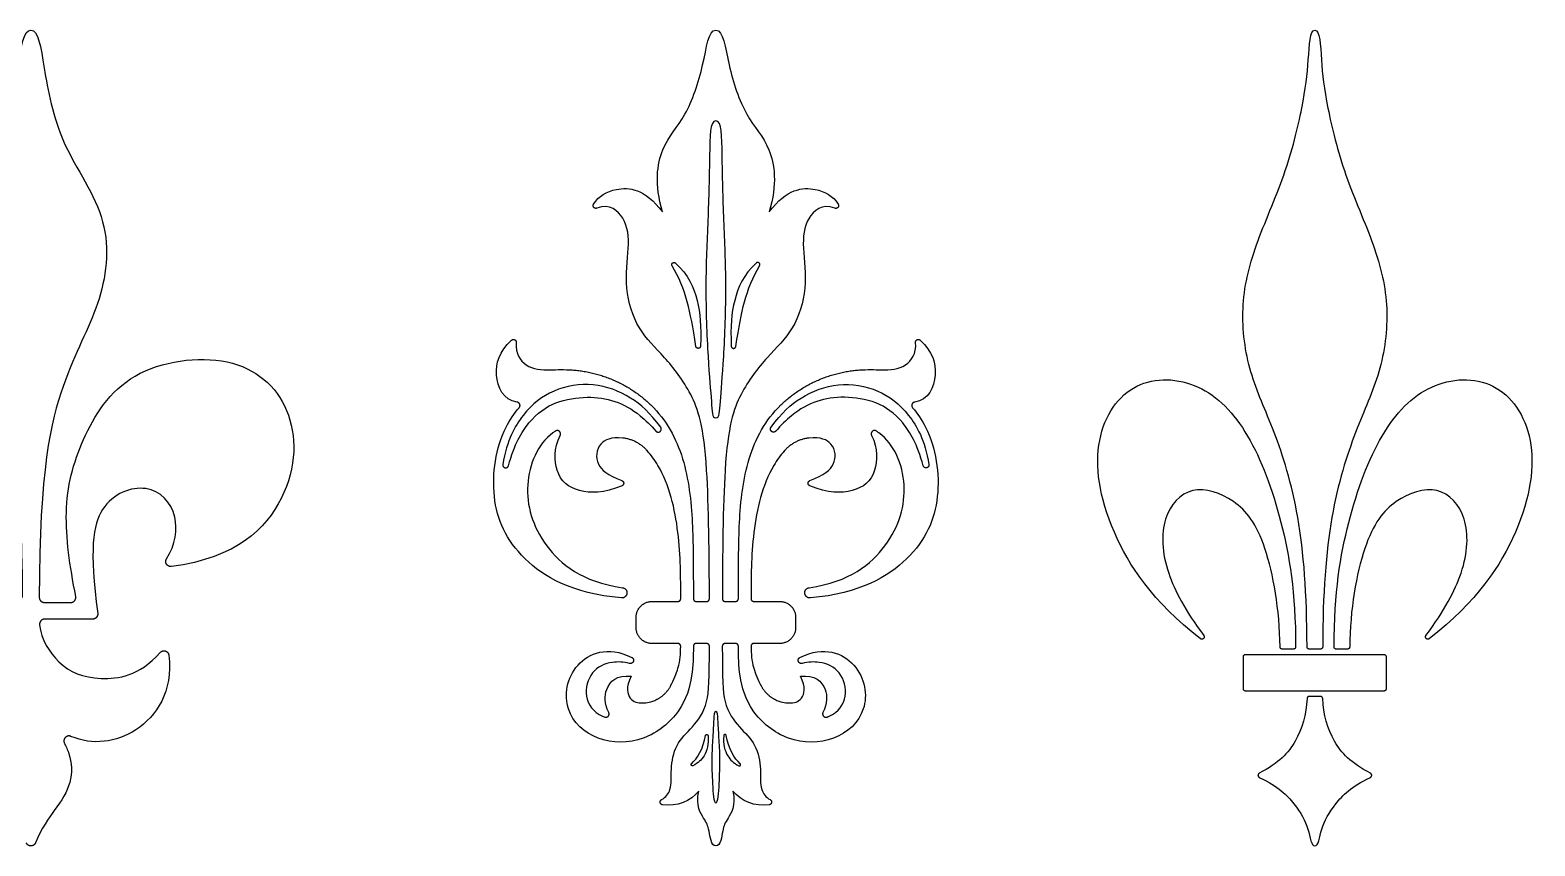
# Model space of a CAD drawing. Header units: millimetres. Extents: x -91 to 89, y -112 to 99.
# Drawn here: x 0.2 to 88.8, y 51 to 99.1 of the extents above; entities that cross this region are included whole.
import ezdxf

# ---------------------------------------------------------------- set-up
doc = ezdxf.new("R2010")
doc.units = ezdxf.units.MM
doc.header["$MEASUREMENT"] = 0
doc.layers.add('Layer 03', color=5, linetype='Continuous')

msp = doc.modelspace()

# ---------------------------------------------------------------- linework, layer by layer
at = {"layer": 'Layer 03'}
for p, q in [((0.987, 65.34), (2.551, 65.34)), ((36.773, 65.397), (38.3, 65.397)), ((39.367, 65.397), (39.989, 65.397)), ((41.073, 65.397), (41.695, 65.397)), ((42.762, 65.397), (44.289, 65.397)), ((3.837, 64.354), (1.004, 64.354)), ((35.833, 63.858), (35.833, 64.458)), ((45.228, 64.458), (45.228, 63.858)), ((38.299, 62.918), (36.773, 62.918)), ((39.99, 62.918), (39.367, 62.918)), ((41.695, 62.918), (41.072, 62.918)), ((44.289, 62.918), (42.763, 62.918)), ((71.59, 60.251), (71.59, 62.138)), ((71.725, 62.273), (79.863, 62.273)), ((74.536, 62.588), (73.883, 62.588)), ((76.127, 62.588), (75.475, 62.588)), ((77.719, 62.588), (77.067, 62.588)), ((79.998, 62.138), (79.998, 60.251)), ((79.863, 60.116), (71.725, 60.116)), ((76.129, 59.801), (75.474, 59.801))]:
    msp.add_line(p, q, dxfattribs=at)
for points, knots in [([(-0.295, 65.637), (-0.303, 73.156), (-1.641, 78.848), (-3.995, 82.744), (-4.706, 87.881), (-1.347, 92.38), (-0.523, 97.131), (-0.231, 99.066), (0.198, 99.066)], [180.908407, 180.908407, 180.908407, 180.908407, 182.127712, 183.354524, 184.581337, 185.808149, 187.034961, 188.261773, 188.261773, 188.261773, 188.261773]), ([(0.198, 99.066), (0.627, 99.066), (0.919, 97.131), (1.743, 92.38), (5.102, 87.881), (4.391, 82.744), (2.038, 78.848), (0.7, 73.156), (0.692, 65.637)], [188.261773, 188.261773, 188.261773, 188.261773, 189.488585, 190.715398, 191.94221, 193.169022, 194.395835, 195.615139, 195.615139, 195.615139, 195.615139]), ([(37.388, 88.347), (36.908, 89.998), (37.228, 92.341), (38.789, 93.821), (39.88, 97.042), (40.093, 99.066), (40.531, 99.066)], [840.55173, 840.55173, 840.55173, 840.55173, 841.679598, 842.807465, 843.935333, 845.063201, 845.063201, 845.063201, 845.063201]), ([(40.531, 99.066), (40.968, 99.066), (41.181, 97.042), (42.273, 93.821), (43.834, 92.341), (44.153, 89.998), (43.674, 88.347)], [845.063201, 845.063201, 845.063201, 845.063201, 846.191068, 847.318936, 848.446803, 849.574671, 849.574671, 849.574671, 849.574671]), ([(75.34, 62.723), (75.335, 65.876), (74.96, 70.778), (73.394, 75.654), (71.87, 78.792), (71.342, 82.699), (72.189, 86.314), (74.118, 90.511), (75.153, 94.748), (75.455, 97.299), (75.499, 99.066), (75.801, 99.066)], [120.718693, 120.718693, 120.718693, 120.718693, 122.580079, 124.467885, 126.355692, 128.243498, 130.131304, 132.01911, 133.906917, 135.794723, 137.682529, 137.682529, 137.682529, 137.682529]), ([(75.801, 99.066), (76.104, 99.066), (76.147, 97.299), (76.449, 94.748), (77.484, 90.511), (79.414, 86.314), (80.26, 82.699), (79.733, 78.792), (78.208, 75.654), (76.642, 70.778), (76.267, 65.876), (76.262, 62.723)], [137.682529, 137.682529, 137.682529, 137.682529, 139.570335, 141.458142, 143.345948, 145.233754, 147.12156, 149.009367, 150.897173, 152.784979, 154.646365, 154.646365, 154.646365, 154.646365]), ([(40.531, 76.209), (40.756, 76.209), (40.756, 76.951), (41.006, 79.478), (41.181, 84.194), (40.987, 87.761), (40.885, 91.922), (40.885, 93.717), (40.531, 93.717)], [33.737634, 33.737634, 33.737634, 33.737634, 34.862222, 35.98681, 37.111398, 38.235986, 39.360573, 40.485161, 40.485161, 40.485161, 40.485161]), ([(33.33, 88.805), (33.641, 89.301), (34.67, 89.884), (36.349, 89.732), (37.388, 88.347)], [838.630015, 838.630015, 838.630015, 838.630015, 839.480447, 840.55173, 840.55173, 840.55173, 840.55173]), ([(43.674, 88.347), (44.713, 89.732), (46.392, 89.884), (47.421, 89.301), (47.732, 88.805)], [849.574671, 849.574671, 849.574671, 849.574671, 850.645954, 851.496386, 851.496386, 851.496386, 851.496386]), ([(40.15, 65.559), (40.144, 68.024), (40.08, 74.962), (39.165, 77.725), (37.491, 79.871), (35.898, 81.358), (35.096, 83.859), (35.455, 86.34), (35.317, 87.934), (34.304, 88.856), (33.521, 88.569)], [830.2919, 830.2919, 830.2919, 830.2919, 831.131229, 832.202518, 833.273808, 834.345098, 835.416387, 836.487677, 837.558967, 838.480957, 838.480957, 838.480957, 838.480957]), ([(47.54, 88.569), (46.758, 88.856), (45.745, 87.934), (45.606, 86.34), (45.965, 83.859), (45.163, 81.358), (43.571, 79.871), (41.896, 77.725), (40.982, 74.962), (40.918, 68.024), (40.912, 65.559)], [851.645444, 851.645444, 851.645444, 851.645444, 852.567434, 853.638724, 854.710013, 855.781303, 856.852593, 857.923883, 858.995173, 859.834501, 859.834501, 859.834501, 859.834501]), ([(39.355, 80.425), (39.174, 81.583), (38.91, 83.092), (38.364, 84.512), (37.958, 85.174)], [19.522538, 19.522538, 19.522538, 19.522538, 20.466248, 21.433121, 21.433121, 21.433121, 21.433121]), ([(38.154, 85.338), (38.901, 84.67), (39.565, 83.088), (39.674, 81.64), (39.625, 80.441)], [21.570495, 21.570495, 21.570495, 21.570495, 22.604293, 23.662579, 23.662579, 23.662579, 23.662579]), ([(42.908, 85.338), (42.16, 84.67), (41.497, 83.088), (41.388, 81.64), (41.436, 80.441)], [17.280995, 17.280995, 17.280995, 17.280995, 18.314793, 19.373079, 19.373079, 19.373079, 19.373079]), ([(41.707, 80.425), (41.887, 81.583), (42.152, 83.092), (42.697, 84.512), (43.104, 85.174)], [19.522538, 19.522538, 19.522538, 19.522538, 20.466248, 21.433121, 21.433121, 21.433121, 21.433121]), ([(28.83, 77.138), (28, 77.26), (27.346, 78.803), (27.775, 80.102), (28.499, 80.792)], [964.3945, 964.3945, 964.3945, 964.3945, 965.365494, 966.342394, 966.342394, 966.342394, 966.342394]), ([(28.771, 80.662), (28.713, 79.995), (29.379, 79.078), (30.594, 79.026), (31.609, 79.071), (32.071, 79.038)], [966.48754, 966.48754, 966.48754, 966.48754, 967.106174, 967.850683, 968.380621, 968.380621, 968.380621, 968.380621]), ([(48.991, 79.038), (49.452, 79.071), (50.468, 79.026), (51.683, 79.078), (52.349, 79.995), (52.291, 80.662)], [866.923653, 866.923653, 866.923653, 866.923653, 867.453591, 868.1981, 868.816734, 868.816734, 868.816734, 868.816734]), ([(52.562, 80.792), (53.287, 80.102), (53.716, 78.803), (53.062, 77.26), (52.232, 77.138)], [868.96188, 868.96188, 868.96188, 868.96188, 869.93878, 870.909774, 870.909774, 870.909774, 870.909774]), ([(2.841, 65.694), (2.487, 67.494), (1.998, 70.94), (3.026, 74.874), (5.705, 79.255), (12.235, 80.184), (15.857, 77.057), (15.87, 71.564), (12.337, 67.953), (8.474, 67.454)], [196.132287, 196.132287, 196.132287, 196.132287, 197.305379, 198.554776, 199.804173, 201.05357, 202.302967, 203.552365, 204.735084, 204.735084, 204.735084, 204.735084]), ([(37.284, 75.663), (36.658, 76.513), (35.495, 77.555), (33.36, 78.367), (30.875, 77.954), (29.208, 76.63), (28.227, 74.93), (27.988, 73.464)], [34.078826, 34.078826, 34.078826, 34.078826, 35.004906, 36.049437, 37.093967, 38.138498, 39.078384, 39.078384, 39.078384, 39.078384]), ([(43.778, 75.663), (44.404, 76.513), (45.567, 77.555), (47.702, 78.367), (50.187, 77.954), (51.854, 76.63), (52.834, 74.93), (53.074, 73.464)], [34.078826, 34.078826, 34.078826, 34.078826, 35.004906, 36.049436, 37.093967, 38.138497, 39.078384, 39.078384, 39.078384, 39.078384]), ([(69.066, 63.2), (66.237, 65.378), (63.312, 69.886), (62.601, 75.221), (65.049, 78.697), (69.122, 78.488), (71.992, 75.526), (73.943, 70.291), (74.661, 65.943), (74.671, 62.724)], [124.030683, 124.030683, 124.030683, 124.030683, 126.526358, 129.231853, 131.937348, 134.642842, 137.348337, 140.053832, 142.722117, 142.722117, 142.722117, 142.722117]), ([(76.932, 62.724), (76.941, 65.943), (77.66, 70.291), (79.61, 75.526), (82.48, 78.488), (86.553, 78.697), (89.001, 75.221), (88.291, 69.886), (85.365, 65.378), (82.537, 63.2)], [120.092262, 120.092262, 120.092262, 120.092262, 122.760547, 125.466042, 128.171537, 130.877031, 133.582526, 136.288021, 138.783695, 138.783695, 138.783695, 138.783695]), ([(28.318, 73.391), (28.677, 74.681), (29.542, 76.171), (31.043, 77.233), (33.006, 77.513), (34.602, 77.276), (35.895, 76.573), (36.709, 75.765), (36.999, 75.435)], [39.269428, 39.269428, 39.269428, 39.269428, 39.980666, 40.774219, 41.567772, 42.361324, 43.154877, 43.666694, 43.666694, 43.666694, 43.666694]), ([(52.744, 73.391), (52.385, 74.681), (51.519, 76.171), (50.019, 77.233), (48.056, 77.513), (46.46, 77.276), (45.167, 76.573), (44.353, 75.765), (44.062, 75.435)], [39.269428, 39.269428, 39.269428, 39.269428, 39.980666, 40.774219, 41.567772, 42.361324, 43.154877, 43.666694, 43.666694, 43.666694, 43.666694]), ([(34.966, 65.604), (32.036, 65.872), (28.66, 67.881), (27.117, 71.414), (27.647, 74.966), (28.65, 76.47), (28.95, 76.813)], [959.686839, 959.686839, 959.686839, 959.686839, 961.001062, 962.3801, 963.759137, 964.237037, 964.237037, 964.237037, 964.237037]), ([(36.706, 76.973), (37.156, 76.539), (38.3, 75.019), (39.116, 72.033), (39.205, 68.081), (39.206, 66.363), (39.206, 65.558)], [970.309909, 970.309909, 970.309909, 970.309909, 970.987758, 972.366796, 973.745833, 975.049585, 975.049585, 975.049585, 975.049585]), ([(41.856, 65.558), (41.856, 66.363), (41.857, 68.081), (41.946, 72.033), (42.762, 75.019), (43.906, 76.539), (44.356, 76.973)], [860.254689, 860.254689, 860.254689, 860.254689, 861.558441, 862.937478, 864.316516, 864.994365, 864.994365, 864.994365, 864.994365]), ([(52.112, 76.813), (52.411, 76.47), (53.415, 74.966), (53.944, 71.414), (52.402, 67.881), (49.026, 65.872), (46.096, 65.604)], [871.067236, 871.067236, 871.067236, 871.067236, 871.545137, 872.924174, 874.303212, 875.617435, 875.617435, 875.617435, 875.617435]), ([(31.08, 75.437), (31.029, 75.404), (30.058, 74.74), (29.03, 72.279), (30.044, 68.683), (32.631, 66.563), (35.038, 66.208)], [955.975109, 955.975109, 955.975109, 955.975109, 956.036788, 957.158863, 958.280938, 959.336698, 959.336698, 959.336698, 959.336698]), ([(46.024, 66.208), (48.43, 66.563), (51.017, 68.683), (52.032, 72.279), (51.004, 74.74), (50.033, 75.404), (49.981, 75.437)], [875.967576, 875.967576, 875.967576, 875.967576, 877.023336, 878.145411, 879.267486, 879.329165, 879.329165, 879.329165, 879.329165]), ([(35.007, 72.216), (33.936, 71.746), (32.217, 71.797), (31.052, 72.744), (30.981, 74.415), (31.363, 75.183)], [953.040194, 953.040194, 953.040194, 953.040194, 953.954095, 954.968372, 955.784009, 955.784009, 955.784009, 955.784009]), ([(35.051, 75.023), (34.353, 75.097), (33.49, 74.677), (33.412, 73.479), (34.127, 72.831), (34.998, 72.514)], [950.924156, 950.924156, 950.924156, 950.924156, 951.481427, 952.233101, 952.897432, 952.897432, 952.897432, 952.897432]), ([(46.064, 72.514), (46.934, 72.831), (47.65, 73.479), (47.572, 74.677), (46.709, 75.097), (46.011, 75.023)], [882.406842, 882.406842, 882.406842, 882.406842, 883.071173, 883.822847, 884.380118, 884.380118, 884.380118, 884.380118]), ([(49.699, 75.183), (50.081, 74.415), (50.01, 72.744), (48.845, 71.797), (47.126, 71.746), (46.055, 72.216)], [879.520265, 879.520265, 879.520265, 879.520265, 880.335902, 881.350179, 882.26408, 882.26408, 882.26408, 882.26408]), ([(38.461, 65.558), (38.461, 65.59), (38.461, 66.699), (38.461, 69.421), (37.701, 72.671), (36.721, 74.017), (36.487, 74.282)], [947.720013, 947.720013, 947.720013, 947.720013, 947.753514, 948.875589, 949.997664, 950.307793, 950.307793, 950.307793, 950.307793]), ([(44.574, 74.282), (44.341, 74.017), (43.361, 72.671), (42.601, 69.421), (42.601, 66.699), (42.601, 65.59), (42.601, 65.558)], [884.99648, 884.99648, 884.99648, 884.99648, 885.30661, 886.428685, 887.55076, 887.584261, 887.584261, 887.584261, 887.584261]), ([(8.186, 67.905), (8.718, 68.754), (8.993, 70.711), (7.172, 72.575), (4.004, 71.374), (3.651, 68.47), (4.13, 64.687)], [204.870615, 204.870615, 204.870615, 204.870615, 205.617248, 206.518908, 207.420568, 208.296954, 208.296954, 208.296954, 208.296954]), ([(73.749, 62.722), (73.733, 64.9), (72.957, 69.252), (71.166, 71.508), (68.452, 72.391), (66.701, 70.475), (66.821, 67.333), (68.171, 64.874), (69.257, 63.386)], [113.306317, 113.306317, 113.306317, 113.306317, 115.076153, 116.882274, 118.688395, 120.494516, 122.300638, 123.859225, 123.859225, 123.859225, 123.859225]), ([(82.345, 63.386), (83.431, 64.874), (84.781, 67.333), (84.902, 70.475), (83.151, 72.391), (80.436, 71.508), (78.646, 69.252), (77.869, 64.9), (77.854, 62.722)], [138.955153, 138.955153, 138.955153, 138.955153, 140.51374, 142.319862, 144.125983, 145.932104, 147.738226, 149.508061, 149.508061, 149.508061, 149.508061]), ([(0.71, 64.024), (0.809, 63.16), (1.816, 61.491), (3.939, 60.637), (6.571, 60.988), (7.807, 62.387)], [209.074045, 209.074045, 209.074045, 209.074045, 209.731943, 210.472597, 211.140559, 211.140559, 211.140559, 211.140559]), ([(8.323, 62.226), (8.575, 60.08), (6.688, 57.273), (3.834, 56.901), (2.554, 57.446)], [157.968094, 157.968094, 157.968094, 157.968094, 159.030119, 160.032527, 160.032527, 160.032527, 160.032527]), ([(39.206, 62.758), (39.205, 62.144), (39.181, 60.967), (38.592, 58.901), (36.376, 57.019), (33.441, 57.052), (31.447, 58.852), (31.864, 61.833), (34.146, 62.811), (35.578, 62.101)], [926.5098, 926.5098, 926.5098, 926.5098, 927.718634, 929.097671, 930.476708, 931.855746, 933.234783, 934.613821, 935.890124, 935.890124, 935.890124, 935.890124]), ([(37.336, 53.717), (37.603, 53.855), (37.978, 54.424), (37.836, 55.444), (38.122, 57.005), (39.155, 57.953), (40.108, 59.203), (40.149, 60.865), (40.151, 62.757)], [920.182856, 920.182856, 920.182856, 920.182856, 920.871925, 921.943215, 923.014504, 924.085794, 925.157084, 926.089255, 926.089255, 926.089255, 926.089255]), ([(37.867, 60.42), (38.057, 60.776), (38.412, 61.641), (38.455, 62.293), (38.46, 62.756)], [943.50622, 943.50622, 943.50622, 943.50622, 944.166458, 945.069902, 945.069902, 945.069902, 945.069902]), ([(40.911, 62.757), (40.913, 60.865), (40.954, 59.203), (41.907, 57.953), (42.94, 57.005), (43.226, 55.444), (43.084, 54.424), (43.459, 53.855), (43.725, 53.717)], [909.215019, 909.215019, 909.215019, 909.215019, 910.14719, 911.21848, 912.28977, 913.361059, 914.432349, 915.121418, 915.121418, 915.121418, 915.121418]), ([(45.484, 62.101), (46.916, 62.811), (49.198, 61.833), (49.614, 58.852), (47.621, 57.052), (44.686, 57.019), (42.47, 58.901), (41.881, 60.967), (41.857, 62.144), (41.856, 62.758)], [899.414149, 899.414149, 899.414149, 899.414149, 900.690453, 902.06949, 903.448528, 904.827565, 906.206603, 907.58564, 908.794474, 908.794474, 908.794474, 908.794474]), ([(42.602, 62.756), (42.607, 62.293), (42.65, 61.641), (43.004, 60.776), (43.195, 60.42)], [890.234372, 890.234372, 890.234372, 890.234372, 891.137816, 891.798054, 891.798054, 891.798054, 891.798054]), ([(35.449, 61.745), (35.084, 61.834), (34.249, 61.87), (33.131, 61.343), (32.692, 59.768), (33.326, 58.846), (33.94, 58.6), (33.984, 58.584)], [936.096841, 936.096841, 936.096841, 936.096841, 936.820682, 937.942757, 939.064833, 940.186908, 940.271774, 940.271774, 940.271774, 940.271774]), ([(47.078, 58.584), (47.122, 58.6), (47.736, 58.846), (48.369, 59.768), (47.93, 61.343), (46.812, 61.87), (45.978, 61.834), (45.613, 61.745)], [895.0325, 895.0325, 895.0325, 895.0325, 895.117366, 896.239441, 897.361516, 898.483592, 899.207433, 899.207433, 899.207433, 899.207433]), ([(34.226, 58.852), (33.966, 59.39), (33.943, 60.371), (34.699, 61.083), (35.549, 60.984)], [940.443642, 940.443642, 940.443642, 940.443642, 941.046333, 941.787381, 941.787381, 941.787381, 941.787381]), ([(35.549, 60.984), (35.209, 60.343), (35.424, 59.518), (36.086, 59.37), (36.714, 59.449), (37.064, 59.63)], [941.787381, 941.787381, 941.787381, 941.787381, 942.268403, 942.749426, 943.080248, 943.080248, 943.080248, 943.080248]), ([(43.997, 59.63), (44.348, 59.449), (44.976, 59.37), (45.638, 59.518), (45.853, 60.343), (45.512, 60.984)], [892.224026, 892.224026, 892.224026, 892.224026, 892.554848, 893.035871, 893.516893, 893.516893, 893.516893, 893.516893]), ([(45.512, 60.984), (46.363, 61.083), (47.119, 60.371), (47.096, 59.39), (46.836, 58.852)], [893.516893, 893.516893, 893.516893, 893.516893, 894.257941, 894.860632, 894.860632, 894.860632, 894.860632]), ([(75.339, 59.669), (75.315, 58.747), (74.78, 57.032), (73.7, 55.893), (72.524, 55.27)], [52.110627, 52.110627, 52.110627, 52.110627, 53.384509, 54.634819, 54.634819, 54.634819, 54.634819]), ([(79.078, 55.27), (77.902, 55.893), (76.822, 57.032), (76.287, 58.747), (76.264, 59.669)], [60.036704, 60.036704, 60.036704, 60.036704, 61.287015, 62.560896, 62.560896, 62.560896, 62.560896]), ([(2.17, 57.049), (2.26, 56.855), (2.594, 56.154), (2.662, 54.68), (1.754, 53.279), (0.827, 52.065), (0.473, 51.176)], [160.177161, 160.177161, 160.177161, 160.177161, 160.355069, 160.778573, 161.202078, 161.535042, 161.535042, 161.535042, 161.535042]), ([(40.071, 57.485), (40.116, 56.994), (39.914, 56.267), (39.489, 55.874), (39.176, 55.717)], [6.8701847, 6.8701847, 6.8701847, 6.8701847, 7.321315, 7.7061857, 7.7061857, 7.7061857, 7.7061857]), ([(40.991, 57.485), (40.946, 56.994), (41.148, 56.267), (41.572, 55.874), (41.885, 55.717)], [6.8701847, 6.8701847, 6.8701847, 6.8701847, 7.321315, 7.7061857, 7.7061857, 7.7061857, 7.7061857]), ([(72.53, 55.029), (73.661, 54.492), (74.732, 53.405), (75.502, 51.984), (75.584, 50.99), (75.801, 50.99)], [54.767495, 54.767495, 54.767495, 54.767495, 55.584808, 56.460285, 57.335762, 57.335762, 57.335762, 57.335762]), ([(75.801, 50.99), (76.019, 50.99), (76.1, 51.984), (76.87, 53.405), (77.942, 54.492), (79.073, 55.029)], [57.335762, 57.335762, 57.335762, 57.335762, 58.211239, 59.086716, 59.904029, 59.904029, 59.904029, 59.904029])]:
    msp.add_open_spline(points, degree=3, knots=knots, dxfattribs=at)
for points in [[(40.531, 93.717), (40.177, 93.717), (40.177, 91.922), (40.075, 87.761), (39.881, 84.194), (40.055, 79.478), (40.306, 76.951), (40.306, 76.209), (40.531, 76.209)], [(40.531, 58.904), (40.428, 58.904), (40.414, 58.521), (40.349, 57.407), (40.27, 56.136), (40.326, 54.728), (40.395, 53.512), (40.531, 53.524)], [(40.531, 53.524), (40.666, 53.512), (40.736, 54.728), (40.791, 56.136), (40.713, 57.407), (40.648, 58.521), (40.634, 58.904), (40.531, 58.904)], [(39.097, 55.837), (39.425, 56.111), (39.805, 56.759), (39.919, 57.49)], [(41.964, 55.837), (41.637, 56.111), (41.257, 56.759), (41.143, 57.49)], [(39.523, 54.225), (39.046, 53.625), (38.241, 53.295), (37.388, 53.415)], [(40.531, 50.99), (40.243, 50.99), (40.139, 52.068), (39.917, 52.475), (39.348, 53.35), (39.523, 54.225)], [(41.538, 54.225), (41.713, 53.35), (41.145, 52.475), (40.923, 52.068), (40.819, 50.99), (40.531, 50.99)], [(43.674, 53.415), (42.821, 53.295), (42.016, 53.625), (41.538, 54.225)]]:
    msp.add_open_spline(points, degree=3, dxfattribs=at)
for points, weights, knots in [([(33.521, 88.569), (33.413, 88.529), (33.341, 88.618), (33.268, 88.708), (33.33, 88.805)], [1, 0.813252121986, 1, 0.813252121986, 1], [838.4809567, 838.4809567, 838.4809567, 838.5554859, 838.5554859, 838.6300152, 838.6300152, 838.6300152]), ([(47.732, 88.805), (47.794, 88.708), (47.721, 88.618), (47.649, 88.529), (47.54, 88.569)], [1, 0.813252121985, 1, 0.813252121985, 1], [851.496386, 851.496386, 851.496386, 851.5709152, 851.5709152, 851.6454445, 851.6454445, 851.6454445]), ([(37.958, 85.174), (37.899, 85.269), (37.985, 85.341), (38.071, 85.413), (38.154, 85.338)], [1, 0.756552906497, 1, 0.756552906497, 1], [21.4331207, 21.4331207, 21.4331207, 21.5018077, 21.5018077, 21.5704946, 21.5704946, 21.5704946]), ([(43.104, 85.174), (43.163, 85.269), (43.077, 85.341), (42.991, 85.413), (42.908, 85.338)], [1, 0.756552906497, 1, 0.756552906497, 1], [17.1436213, 17.1436213, 17.1436213, 17.2123082, 17.2123082, 17.2809952, 17.2809952, 17.2809952]), ([(28.499, 80.792), (28.58, 80.869), (28.68, 80.821), (28.781, 80.772), (28.771, 80.662)], [1, 0.822629180068, 1, 0.822629180068, 1], [966.3423936, 966.3423936, 966.3423936, 966.4149668, 966.4149668, 966.48754, 966.48754, 966.48754]), ([(52.291, 80.662), (52.281, 80.772), (52.381, 80.821), (52.482, 80.869), (52.562, 80.792)], [1, 0.822629180068, 1, 0.822629180068, 1], [868.8167339, 868.8167339, 868.8167339, 868.889307, 868.889307, 868.9618802, 868.9618802, 868.9618802]), ([(39.625, 80.441), (39.62, 80.318), (39.497, 80.31), (39.374, 80.303), (39.355, 80.425)], [1, 0.740703037214, 1, 0.740703037214, 1], [23.6625785, 23.6625785, 23.6625785, 23.7373082, 23.7373082, 23.8120379, 23.8120379, 23.8120379]), ([(41.436, 80.441), (41.441, 80.318), (41.565, 80.31), (41.688, 80.303), (41.707, 80.425)], [1, 0.740703037214, 1, 0.740703037214, 1], [19.3730791, 19.3730791, 19.3730791, 19.4478088, 19.4478088, 19.5225384, 19.5225384, 19.5225384]), ([(28.95, 76.813), (29.027, 76.901), (28.986, 77.011), (28.946, 77.12), (28.83, 77.138)], [1, 0.859948709841, 1, 0.859948709841, 1], [964.2370374, 964.2370374, 964.2370374, 964.3157688, 964.3157688, 964.3945002, 964.3945002, 964.3945002]), ([(52.232, 77.138), (52.116, 77.12), (52.075, 77.011), (52.035, 76.901), (52.112, 76.813)], [1, 0.859948709841, 1, 0.859948709841, 1], [870.9097736, 870.9097736, 870.9097736, 870.988505, 870.988505, 871.0672364, 871.0672364, 871.0672364]), ([(31.363, 75.183), (31.43, 75.317), (31.318, 75.418), (31.207, 75.518), (31.08, 75.437)], [1, 0.796053443031, 1, 0.796053443031, 1], [955.7840087, 955.7840087, 955.7840087, 955.879559, 955.879559, 955.9751094, 955.9751094, 955.9751094]), ([(36.999, 75.435), (37.115, 75.303), (37.251, 75.413), (37.387, 75.523), (37.284, 75.663)], [1, 0.722122660521, 1, 0.722122660521, 1], [43.6666937, 43.6666937, 43.6666937, 43.7706385, 43.7706385, 43.8745833, 43.8745833, 43.8745833]), ([(44.062, 75.435), (43.947, 75.303), (43.811, 75.413), (43.674, 75.523), (43.778, 75.663)], [1, 0.722122660521, 1, 0.722122660521, 1], [33.8709368, 33.8709368, 33.8709368, 33.9748816, 33.9748816, 34.0788264, 34.0788264, 34.0788264]), ([(49.981, 75.437), (49.855, 75.518), (49.743, 75.418), (49.632, 75.317), (49.699, 75.183)], [1, 0.796053443031, 1, 0.796053443031, 1], [879.3291645, 879.3291645, 879.3291645, 879.4247148, 879.4247148, 879.5202652, 879.5202652, 879.5202652]), ([(27.988, 73.464), (27.962, 73.306), (28.118, 73.272), (28.275, 73.237), (28.318, 73.391)], [1, 0.726270567322, 1, 0.726270567322, 1], [39.078384, 39.078384, 39.078384, 39.1739059, 39.1739059, 39.2694278, 39.2694278, 39.2694278]), ([(53.074, 73.464), (53.1, 73.306), (52.944, 73.272), (52.787, 73.237), (52.744, 73.391)], [1, 0.726270567322, 1, 0.726270567322, 1], [39.078384, 39.078384, 39.078384, 39.1739059, 39.1739059, 39.2694278, 39.2694278, 39.2694278]), ([(34.998, 72.514), (35.1, 72.477), (35.103, 72.368), (35.107, 72.259), (35.007, 72.216)], [1, 0.828236274856, 1, 0.828236274856, 1], [952.8974315, 952.8974315, 952.8974315, 952.9688127, 952.9688127, 953.040194, 953.040194, 953.040194]), ([(46.055, 72.216), (45.955, 72.259), (45.958, 72.368), (45.962, 72.477), (46.064, 72.514)], [1, 0.828236274856, 1, 0.828236274856, 1], [882.2640799, 882.2640799, 882.2640799, 882.3354611, 882.3354611, 882.4068423, 882.4068423, 882.4068423]), ([(8.474, 67.454), (8.288, 67.43), (8.187, 67.588), (8.086, 67.746), (8.186, 67.905)], [1, 0.844742324119, 1, 0.844742324119, 1], [204.7350842, 204.7350842, 204.7350842, 204.8028497, 204.8028497, 204.8706153, 204.8706153, 204.8706153]), ([(0.692, 65.637), (0.691, 65.514), (0.778, 65.427), (0.865, 65.34), (0.987, 65.34)], [1, 0.92377597511, 1, 0.92377597511, 1], [195.61513921, 195.61513921, 195.61513921, 195.66229556, 195.66229556, 195.70945191, 195.70945191, 195.70945191]), ([(2.551, 65.34), (2.691, 65.34), (2.779, 65.448), (2.868, 65.556), (2.841, 65.694)], [1, 0.904229399032, 1, 0.904229399032, 1], [196.0263936, 196.0263936, 196.0263936, 196.0793405, 196.0793405, 196.1322875, 196.1322875, 196.1322875]), ([(35.038, 66.208), (35.331, 66.165), (35.296, 65.871), (35.261, 65.577), (34.966, 65.604)], [1, 0.71682600125, 1, 0.71682600125, 1], [959.3366976, 959.3366976, 959.3366976, 959.5117683, 959.5117683, 959.6868391, 959.6868391, 959.6868391]), ([(46.096, 65.604), (45.801, 65.577), (45.766, 65.871), (45.731, 66.165), (46.024, 66.208)], [1, 0.71682600125, 1, 0.71682600125, 1], [875.6174348, 875.6174348, 875.6174348, 875.7925056, 875.7925056, 875.9675763, 875.9675763, 875.9675763]), ([(4.13, 64.687), (4.147, 64.555), (4.059, 64.454), (3.97, 64.354), (3.837, 64.354)], [1, 0.911365431318, 1, 0.911365431318, 1], [208.2969539, 208.2969539, 208.2969539, 208.3478587, 208.3478587, 208.3987635, 208.3987635, 208.3987635]), ([(39.989, 65.397), (40.055, 65.397), (40.103, 65.445), (40.15, 65.492), (40.15, 65.559)], [1, 0.923645093113, 1, 0.923645093113, 1], [975.37537826, 975.37537826, 975.37537826, 975.42257561, 975.42257561, 975.46977296, 975.46977296, 975.46977296]), ([(40.912, 65.559), (40.912, 65.492), (40.959, 65.445), (41.006, 65.397), (41.073, 65.397)], [1, 0.923645093113, 1, 0.923645093113, 1], [859.83450091, 859.83450091, 859.83450091, 859.88169826, 859.88169826, 859.9288956, 859.9288956, 859.9288956]), ([(1.004, 64.354), (0.872, 64.354), (0.784, 64.255), (0.695, 64.156), (0.71, 64.024)], [1, 0.91262051204, 1, 0.91262051204, 1], [208.97297, 208.97297, 208.97297, 209.0235077, 209.0235077, 209.0740454, 209.0740454, 209.0740454]), ([(38.46, 62.756), (38.461, 62.823), (38.413, 62.87), (38.366, 62.918), (38.299, 62.918)], [1, 0.922863192363, 1, 0.922863192363, 1], [945.06990236, 945.06990236, 945.06990236, 945.11734394, 945.11734394, 945.16478551, 945.16478551, 945.16478551]), ([(40.151, 62.757), (40.151, 62.824), (40.104, 62.871), (40.057, 62.918), (39.99, 62.918)], [1, 0.923756200473, 1, 0.923756200473, 1], [926.08925487, 926.08925487, 926.08925487, 926.13641742, 926.13641742, 926.18357997, 926.18357997, 926.18357997]), ([(41.072, 62.918), (41.005, 62.918), (40.958, 62.871), (40.911, 62.824), (40.911, 62.757)], [1, 0.923756200472, 1, 0.923756200472, 1], [909.12069389, 909.12069389, 909.12069389, 909.16785644, 909.16785644, 909.21501899, 909.21501899, 909.21501899]), ([(42.763, 62.918), (42.696, 62.918), (42.648, 62.87), (42.601, 62.823), (42.602, 62.756)], [1, 0.922863192363, 1, 0.922863192363, 1], [890.13948835, 890.13948835, 890.13948835, 890.18692993, 890.18692993, 890.2343715, 890.2343715, 890.2343715]), ([(69.257, 63.386), (69.326, 63.292), (69.242, 63.21), (69.158, 63.128), (69.066, 63.2)], [1, 0.755481461936, 1, 0.755481461936, 1], [123.8592253, 123.8592253, 123.8592253, 123.9449543, 123.9449543, 124.0306832, 124.0306832, 124.0306832]), ([(82.537, 63.2), (82.444, 63.128), (82.36, 63.21), (82.276, 63.292), (82.345, 63.386)], [1, 0.755481461935, 1, 0.755481461935, 1], [138.7836953, 138.7836953, 138.7836953, 138.8694242, 138.8694242, 138.9551531, 138.9551531, 138.9551531]), ([(7.807, 62.387), (7.934, 62.531), (8.117, 62.474), (8.3, 62.417), (8.323, 62.226)], [1, 0.839064216277, 1, 0.839064216277, 1], [211.1405585, 211.1405585, 211.1405585, 211.2095868, 211.2095868, 211.2786151, 211.2786151, 211.2786151]), ([(35.578, 62.101), (35.73, 62.025), (35.672, 61.865), (35.614, 61.706), (35.449, 61.745)], [1, 0.745491841447, 1, 0.745491841447, 1], [935.8901244, 935.8901244, 935.8901244, 935.9934825, 935.9934825, 936.0968406, 936.0968406, 936.0968406]), ([(45.613, 61.745), (45.448, 61.706), (45.39, 61.865), (45.332, 62.025), (45.484, 62.101)], [1, 0.745491841447, 1, 0.745491841447, 1], [899.2074333, 899.2074333, 899.2074333, 899.3107914, 899.3107914, 899.4141495, 899.4141495, 899.4141495]), ([(74.671, 62.724), (74.671, 62.668), (74.631, 62.628), (74.592, 62.588), (74.536, 62.588)], [1, 0.923590579525, 1, 0.923590579525, 1], [142.72211682, 142.72211682, 142.72211682, 142.76933124, 142.76933124, 142.81654565, 142.81654565, 142.81654565]), ([(77.067, 62.588), (77.011, 62.588), (76.971, 62.628), (76.931, 62.668), (76.932, 62.724)], [1, 0.923590579525, 1, 0.923590579525, 1], [119.99783278, 119.99783278, 119.99783278, 120.0450472, 120.0450472, 120.09226162, 120.09226162, 120.09226162]), ([(33.984, 58.584), (34.107, 58.539), (34.195, 58.637), (34.283, 58.734), (34.226, 58.852)], [1, 0.829699558322, 1, 0.829699558322, 1], [940.2717736, 940.2717736, 940.2717736, 940.3577077, 940.3577077, 940.4436419, 940.4436419, 940.4436419]), ([(46.836, 58.852), (46.779, 58.734), (46.867, 58.637), (46.955, 58.539), (47.078, 58.584)], [1, 0.829699558322, 1, 0.829699558322, 1], [894.860632, 894.860632, 894.860632, 894.9465661, 894.9465661, 895.0325003, 895.0325003, 895.0325003]), ([(2.554, 57.446), (2.367, 57.526), (2.225, 57.38), (2.084, 57.233), (2.17, 57.049)], [1, 0.823840094149, 1, 0.823840094149, 1], [160.032527, 160.032527, 160.032527, 160.1048442, 160.1048442, 160.1771614, 160.1771614, 160.1771614]), ([(39.919, 57.49), (39.93, 57.557), (39.997, 57.554), (40.065, 57.552), (40.071, 57.485)], [1, 0.749319104392, 1, 0.749319104392, 1], [6.78756835, 6.78756835, 6.78756835, 6.82887652, 6.82887652, 6.87018469, 6.87018469, 6.87018469]), ([(41.143, 57.49), (41.132, 57.557), (41.064, 57.554), (40.997, 57.552), (40.991, 57.485)], [1, 0.749319104392, 1, 0.749319104392, 1], [6.78756835, 6.78756835, 6.78756835, 6.82887652, 6.82887652, 6.87018469, 6.87018469, 6.87018469]), ([(39.176, 55.717), (39.119, 55.688), (39.083, 55.742), (39.048, 55.795), (39.097, 55.837)], [1, 0.746803189797, 1, 0.746803189797, 1], [7.70618567, 7.70618567, 7.70618567, 7.7454223, 7.7454223, 7.78465894, 7.78465894, 7.78465894]), ([(41.885, 55.717), (41.943, 55.688), (41.978, 55.742), (42.014, 55.795), (41.964, 55.837)], [1, 0.746803189798, 1, 0.746803189798, 1], [7.70618567, 7.70618567, 7.70618567, 7.7454223, 7.7454223, 7.78465894, 7.78465894, 7.78465894]), ([(72.524, 55.27), (72.451, 55.231), (72.453, 55.148), (72.455, 55.064), (72.53, 55.029)], [1, 0.851050797989, 1, 0.851050797989, 1], [54.6348195, 54.6348195, 54.6348195, 54.701157, 54.701157, 54.7674946, 54.7674946, 54.7674946]), ([(79.073, 55.029), (79.148, 55.064), (79.15, 55.148), (79.151, 55.231), (79.078, 55.27)], [1, 0.851050797989, 1, 0.851050797989, 1], [59.9040285, 59.9040285, 59.9040285, 59.9703661, 59.9703661, 60.0367037, 60.0367037, 60.0367037]), ([(37.388, 53.415), (37.271, 53.431), (37.252, 53.547), (37.232, 53.663), (37.336, 53.717)], [1, 0.807370099416, 1, 0.807370099416, 1], [920.0313882, 920.0313882, 920.0313882, 920.107122, 920.107122, 920.1828558, 920.1828558, 920.1828558]), ([(43.725, 53.717), (43.83, 53.663), (43.81, 53.547), (43.79, 53.431), (43.674, 53.415)], [1, 0.807370099415, 1, 0.807370099415, 1], [915.121418, 915.121418, 915.121418, 915.1971518, 915.1971518, 915.2728856, 915.2728856, 915.2728856]), ([(0.473, 51.176), (0.399, 50.99), (0.198, 50.99), (-0.002, 50.99), (-0.077, 51.176)], [1, 0.827820444009, 1, 0.827820444009, 1], [161.5350424, 161.5350424, 161.5350424, 161.6065126, 161.6065126, 161.6779828, 161.6779828, 161.6779828])]:
    msp.add_rational_spline(points, weights, degree=2, knots=knots, dxfattribs=at)
for points, weights in [([(32.071, 79.038), (34.763, 78.846), (36.706, 76.973)], [1, 0.940021536927, 1]), ([(44.356, 76.973), (46.299, 78.846), (48.991, 79.038)], [1, 0.940021536927, 1]), ([(36.487, 74.282), (35.913, 74.932), (35.051, 75.023)], [1, 0.931858553883, 1]), ([(46.011, 75.023), (45.148, 74.932), (44.574, 74.282)], [1, 0.931858553883, 1]), ([(35.833, 64.458), (35.833, 65.397), (36.773, 65.397)], [1, 0.707106781187, 1]), ([(38.3, 65.397), (38.461, 65.397), (38.461, 65.558)], [1, 0.707106781186, 1]), ([(39.206, 65.558), (39.206, 65.397), (39.367, 65.397)], [1, 0.70712537508, 1]), ([(41.695, 65.397), (41.856, 65.397), (41.856, 65.558)], [1, 0.70712537508, 1]), ([(42.601, 65.558), (42.601, 65.397), (42.762, 65.397)], [1, 0.707106781186, 1]), ([(44.289, 65.397), (45.228, 65.397), (45.228, 64.458)], [1, 0.707106781187, 1]), ([(36.773, 62.918), (35.833, 62.918), (35.833, 63.858)], [1, 0.707106781187, 1]), ([(45.228, 63.858), (45.228, 62.918), (44.289, 62.918)], [1, 0.707106781187, 1]), ([(39.367, 62.918), (39.206, 62.918), (39.206, 62.758)], [1, 0.707893554613, 1]), ([(41.856, 62.758), (41.855, 62.918), (41.695, 62.918)], [1, 0.707893554613, 1]), ([(71.59, 62.138), (71.59, 62.273), (71.725, 62.273)], [1, 0.707106781186, 1]), ([(73.883, 62.588), (73.749, 62.588), (73.749, 62.722)], [1, 0.709578235081, 1]), ([(75.475, 62.588), (75.34, 62.588), (75.34, 62.723)], [1, 0.707682773455, 1]), ([(76.262, 62.723), (76.262, 62.588), (76.127, 62.588)], [1, 0.707682773455, 1]), ([(77.854, 62.722), (77.853, 62.588), (77.719, 62.588)], [1, 0.709578235081, 1]), ([(79.863, 62.273), (79.998, 62.273), (79.998, 62.138)], [1, 0.707106781187, 1]), ([(37.064, 59.63), (37.589, 59.9), (37.867, 60.42)], [1, 0.954781240237, 1]), ([(43.195, 60.42), (43.473, 59.9), (43.997, 59.63)], [1, 0.954781240237, 1]), ([(71.725, 60.116), (71.59, 60.116), (71.59, 60.251)], [1, 0.707106781187, 1]), ([(75.474, 59.801), (75.342, 59.801), (75.339, 59.669)], [1, 0.716091669823, 1]), ([(76.264, 59.669), (76.26, 59.801), (76.129, 59.801)], [1, 0.716091669824, 1]), ([(79.998, 60.251), (79.998, 60.116), (79.863, 60.116)], [1, 0.707106781186, 1])]:
    msp.add_rational_spline(points, weights, degree=2, dxfattribs=at)

doc.saveas('drawing.dxf')
